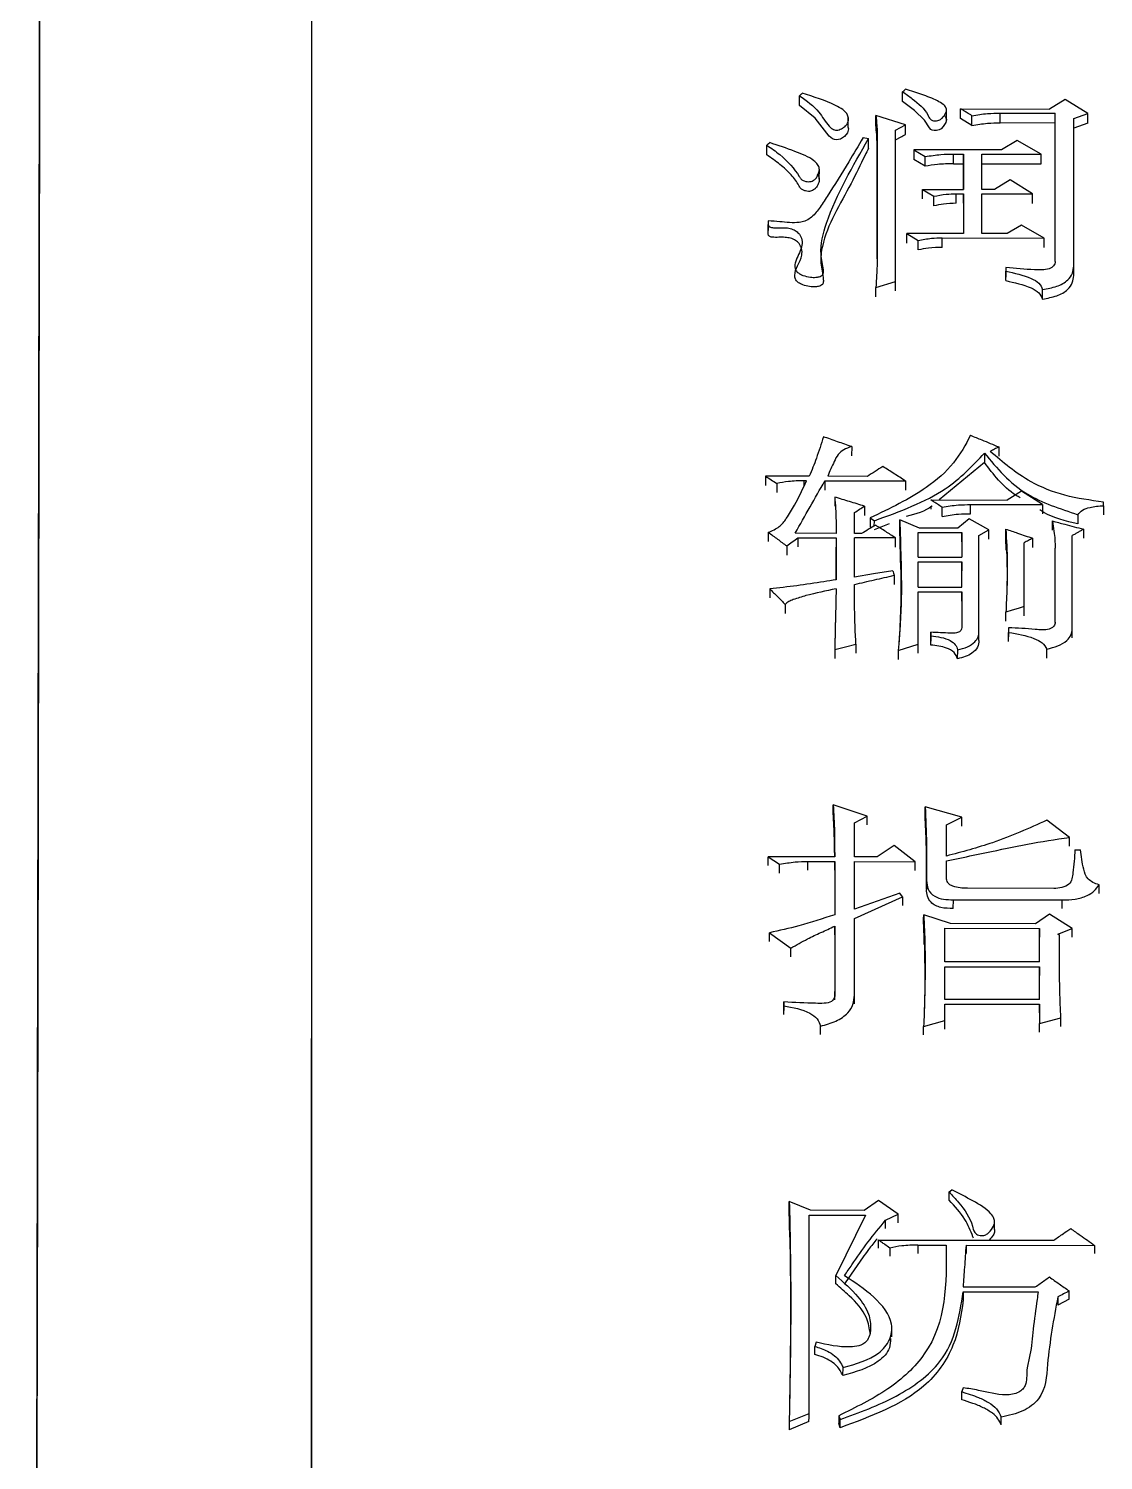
# Model space of a CAD drawing. Header units: millimetres. Extents: x 2301 to 4250, y 838 to 2217.
# Drawn here: x 2700.96 to 2709.19, y 1987.09 to 1998.05 of the extents above; entities that cross this region are included whole.
import ezdxf

# ---------------------------------------------------------------- set-up
doc = ezdxf.new("R2010")
doc.units = ezdxf.units.MM

msp = doc.modelspace()

# ---------------------------------------------------------------- linework, layer by layer
at = {"color": 7, "linetype": 'Continuous', "lineweight": 25}
for p, q in [((2707.65, 1997.494), (2707.65, 1997.569)), ((2707.985, 1997.351), (2707.986, 1997.426)), ((2708.093, 1997.363), (2708.094, 1997.438)), ((2708.094, 1997.438), (2708.775, 1997.436)), ((2708.396, 1997.405), (2708.818, 1997.404)), ((2708.396, 1997.33), (2708.396, 1997.405)), ((2708.894, 1997.508), (2708.775, 1997.436)), ((2708.818, 1996.268), (2708.818, 1997.404)), ((2708.818, 1997.329), (2708.818, 1997.404)), ((2709.067, 1997.403), (2708.894, 1997.508)), ((2708.959, 1997.364), (2709.067, 1997.403)), ((2707.233, 1997.301), (2707.234, 1997.376)), ((2707.444, 1997.312), (2707.445, 1997.387)), ((2707.672, 1997.314), (2707.445, 1997.387)), ((2707.596, 1997.275), (2707.672, 1997.314)), ((2708.18, 1997.311), (2708.093, 1997.363)), ((2708.18, 1997.311), (2708.18, 1997.385)), ((2708.818, 1997.329), (2708.396, 1997.33)), ((2708.818, 1996.268), (2708.818, 1997.329)), ((2708.959, 1996.234), (2708.959, 1997.364)), ((2709.067, 1997.329), (2708.959, 1997.29)), ((2707.347, 1997.217), (2707.39, 1997.21)), ((2707.39, 1997.136), (2707.39, 1997.21)), ((2707.455, 1997.204), (2707.455, 1996.304)), ((2707.455, 1997.129), (2707.455, 1997.204)), ((2707.596, 1996.116), (2707.596, 1997.275)), ((2708.526, 1997.195), (2708.407, 1997.123)), ((2708.71, 1997.09), (2708.526, 1997.195)), ((2706.611, 1997.085), (2706.612, 1997.159)), ((2707.455, 1996.289), (2707.455, 1997.129)), ((2707.737, 1997.124), (2707.823, 1997.072)), ((2708.407, 1997.123), (2707.737, 1997.124)), ((2707.823, 1996.998), (2707.823, 1997.072)), ((2708.039, 1997.017), (2708.04, 1997.091)), ((2708.04, 1997.091), (2708.115, 1997.091)), ((2708.115, 1997.091), (2708.115, 1996.821)), ((2708.256, 1997.091), (2708.71, 1997.09)), ((2708.256, 1996.821), (2708.256, 1997.091)), ((2707.012, 1996.9), (2707.013, 1996.975)), ((2707.823, 1996.998), (2707.736, 1997.05)), ((2708.039, 1997.017), (2708.115, 1997.017)), ((2708.115, 1996.821), (2708.115, 1997.017)), ((2708.256, 1997.016), (2708.71, 1997.016)), ((2708.472, 1996.893), (2708.353, 1996.82)), ((2708.645, 1996.787), (2708.472, 1996.893)), ((2707.801, 1996.748), (2707.802, 1996.821)), ((2707.802, 1996.821), (2707.888, 1996.768)), ((2707.802, 1996.821), (2708.115, 1996.821)), ((2708.061, 1996.788), (2708.115, 1996.788)), ((2708.061, 1996.714), (2708.061, 1996.788)), ((2708.115, 1996.788), (2708.115, 1996.483)), ((2708.353, 1996.82), (2708.256, 1996.821)), ((2708.256, 1996.788), (2708.645, 1996.787)), ((2708.256, 1996.483), (2708.256, 1996.788)), ((2706.622, 1996.579), (2706.622, 1996.552)), ((2706.622, 1996.579), (2706.622, 1996.505)), ((2706.622, 1996.479), (2706.622, 1996.552)), ((2708.559, 1996.548), (2708.451, 1996.482)), ((2708.732, 1996.448), (2708.559, 1996.548)), ((2707.682, 1996.41), (2707.683, 1996.484)), ((2707.683, 1996.484), (2707.769, 1996.43)), ((2708.115, 1996.483), (2707.683, 1996.484)), ((2707.953, 1996.45), (2708.732, 1996.448)), ((2707.953, 1996.376), (2707.953, 1996.45)), ((2708.451, 1996.482), (2708.256, 1996.483)), ((2708.44, 1996.222), (2708.44, 1996.195)), ((2708.44, 1996.222), (2708.44, 1996.149)), ((2708.44, 1996.122), (2708.44, 1996.195)), ((2708.959, 1996.161), (2708.959, 1996.234)), ((2707.445, 1996.07), (2707.596, 1996.116)), ((2707.444, 1995.997), (2707.445, 1996.07)), ((2707.261, 1994.851), (2707.26, 1994.78)), ((2708.277, 1994.73), (2707.93, 1994.443)), ((2706.601, 1994.625), (2706.6, 1994.554)), ((2706.936, 1994.624), (2706.601, 1994.625)), ((2706.687, 1994.569), (2706.687, 1994.499)), ((2706.914, 1994.59), (2706.893, 1994.59)), ((2706.893, 1994.59), (2706.893, 1994.545)), ((2707.055, 1994.589), (2707.672, 1994.588)), ((2707.38, 1994.623), (2707.077, 1994.624)), ((2707.131, 1994.465), (2707.131, 1994.395)), ((2707.866, 1994.443), (2708.45, 1994.442)), ((2708.559, 1994.511), (2708.45, 1994.442)), ((2708.721, 1994.407), (2708.559, 1994.511)), ((2707.282, 1994.187), (2707.282, 1994.347)), ((2707.866, 1994.392), (2707.866, 1994.372)), ((2707.953, 1994.317), (2707.953, 1994.387)), ((2708.169, 1994.408), (2708.721, 1994.407)), ((2708.169, 1994.337), (2708.169, 1994.408)), ((2709.186, 1994.399), (2709.186, 1994.427)), ((2709.186, 1994.399), (2709.186, 1994.328)), ((2707.401, 1994.305), (2707.434, 1994.284)), ((2707.401, 1994.305), (2707.401, 1994.235)), ((2707.433, 1994.243), (2707.434, 1994.284)), ((2707.547, 1994.261), (2707.433, 1994.214)), ((2707.78, 1994.228), (2707.628, 1994.291)), ((2707.636, 1993.91), (2707.628, 1994.22)), ((2708.072, 1994.227), (2707.78, 1994.228)), ((2708.158, 1994.297), (2708.072, 1994.227)), ((2708.31, 1994.213), (2708.158, 1994.297)), ((2708.439, 1994.149), (2708.44, 1994.22)), ((2708.796, 1994.211), (2708.797, 1994.282)), ((2706.622, 1994.195), (2706.622, 1994.125)), ((2707.142, 1994.187), (2706.828, 1994.188)), ((2706.849, 1994.153), (2707.142, 1994.153)), ((2707.142, 1994.153), (2707.141, 1993.832)), ((2707.142, 1994.153), (2707.141, 1994.082)), ((2707.336, 1994.187), (2707.282, 1994.187)), ((2707.596, 1994.152), (2707.282, 1994.152)), ((2707.282, 1993.852), (2707.282, 1994.152)), ((2707.596, 1994.082), (2707.596, 1994.152)), ((2707.769, 1994.193), (2708.104, 1994.193)), ((2707.769, 1994.005), (2707.769, 1994.193)), ((2708.104, 1994.193), (2708.104, 1994.005)), ((2708.104, 1994.123), (2708.104, 1994.193)), ((2708.234, 1994.171), (2708.31, 1994.213)), ((2708.234, 1993.436), (2708.234, 1994.171)), ((2708.443, 1994.058), (2708.439, 1994.149)), ((2708.58, 1993.626), (2708.58, 1994.115)), ((2708.948, 1993.456), (2708.948, 1994.17)), ((2706.763, 1994.091), (2706.763, 1994.021)), ((2707.141, 1993.832), (2707.141, 1994.082)), ((2707.769, 1994.005), (2708.104, 1994.005)), ((2708.818, 1993.506), (2708.818, 1994.073)), ((2708.818, 1994.003), (2708.818, 1994.073)), ((2708.818, 1993.505), (2708.818, 1994.003)), ((2707.769, 1993.97), (2708.104, 1993.97)), ((2707.769, 1993.774), (2707.769, 1993.97)), ((2708.104, 1993.774), (2708.104, 1993.97)), ((2708.104, 1993.97), (2708.104, 1993.9)), ((2707.585, 1993.866), (2707.585, 1993.796)), ((2706.633, 1993.762), (2706.633, 1993.693)), ((2707.769, 1993.774), (2708.104, 1993.774)), ((2707.769, 1993.739), (2708.104, 1993.739)), ((2707.769, 1993.338), (2707.769, 1993.739)), ((2708.104, 1993.739), (2708.104, 1993.479)), ((2708.104, 1993.669), (2708.104, 1993.739)), ((2708.439, 1993.514), (2708.44, 1993.584)), ((2708.461, 1993.464), (2708.461, 1993.429)), ((2708.461, 1993.464), (2708.461, 1993.395)), ((2708.948, 1993.387), (2708.948, 1993.456)), ((2707.866, 1993.402), (2707.866, 1993.43)), ((2707.866, 1993.43), (2707.866, 1993.361)), ((2707.866, 1993.332), (2707.866, 1993.402)), ((2708.234, 1993.367), (2708.234, 1993.436)), ((2708.461, 1993.36), (2708.461, 1993.429)), ((2707.293, 1993.339), (2707.293, 1993.27)), ((2707.617, 1993.289), (2707.769, 1993.338)), ((2708.071, 1993.226), (2708.072, 1993.295)), ((2707.379, 1992.021), (2707.119, 1992.108)), ((2708.104, 1992.013), (2707.823, 1992.093)), ((2707.282, 1991.971), (2707.379, 1992.021)), ((2707.282, 1991.71), (2707.282, 1991.971)), ((2707.985, 1991.955), (2708.104, 1992.013)), ((2707.985, 1991.716), (2707.985, 1991.955)), ((2708.926, 1991.859), (2708.753, 1991.99)), ((2708.926, 1991.792), (2708.926, 1991.859)), ((2706.622, 1991.711), (2706.708, 1991.653)), ((2707.13, 1991.711), (2706.622, 1991.711)), ((2706.622, 1991.645), (2706.622, 1991.711)), ((2707.455, 1991.71), (2707.282, 1991.71)), ((2707.585, 1991.797), (2707.455, 1991.71)), ((2707.747, 1991.673), (2707.585, 1991.797)), ((2708.969, 1991.765), (2709.012, 1991.765)), ((2706.708, 1991.586), (2706.708, 1991.653)), ((2706.924, 1991.608), (2706.925, 1991.675)), ((2706.925, 1991.675), (2707.13, 1991.674)), ((2707.13, 1991.674), (2707.13, 1991.267)), ((2707.281, 1991.31), (2707.282, 1991.674)), ((2707.282, 1991.674), (2707.747, 1991.673)), ((2707.985, 1991.549), (2707.985, 1991.68)), ((2707.833, 1991.528), (2707.833, 1991.461)), ((2709.153, 1991.43), (2709.153, 1991.496)), ((2707.628, 1991.433), (2707.281, 1991.31)), ((2707.281, 1991.237), (2707.649, 1991.404)), ((2707.649, 1991.404), (2707.628, 1991.433)), ((2708.038, 1991.315), (2708.039, 1991.382)), ((2708.039, 1991.382), (2708.872, 1991.38)), ((2708.807, 1991.468), (2708.147, 1991.469)), ((2708.871, 1991.314), (2708.872, 1991.38)), ((2708.017, 1991.199), (2707.812, 1991.265)), ((2708.774, 1991.271), (2708.666, 1991.198)), ((2708.947, 1991.161), (2708.774, 1991.271)), ((2707.13, 1991.179), (2707.13, 1990.68)), ((2707.13, 1991.113), (2707.13, 1991.179)), ((2707.281, 1990.65), (2707.281, 1991.237)), ((2707.974, 1991.163), (2708.698, 1991.161)), ((2707.974, 1990.906), (2707.974, 1991.163)), ((2708.666, 1991.198), (2708.017, 1991.199)), ((2708.698, 1990.905), (2708.698, 1991.161)), ((2708.698, 1991.161), (2708.698, 1991.095)), ((2708.839, 1991.117), (2708.947, 1991.161)), ((2706.632, 1991.129), (2706.795, 1991.011)), ((2706.632, 1991.062), (2706.632, 1991.129)), ((2708.85, 1991.11), (2708.839, 1991.117)), ((2706.794, 1990.945), (2706.795, 1991.011)), ((2708.698, 1990.905), (2707.974, 1990.906)), ((2707.974, 1990.869), (2708.698, 1990.868)), ((2707.974, 1990.619), (2707.974, 1990.869)), ((2708.698, 1990.618), (2708.698, 1990.868)), ((2708.698, 1990.868), (2708.698, 1990.802)), ((2707.13, 1990.614), (2707.13, 1990.68)), ((2707.281, 1990.584), (2707.281, 1990.65)), ((2708.698, 1990.618), (2707.974, 1990.619)), ((2706.74, 1990.57), (2706.74, 1990.599)), ((2706.74, 1990.599), (2706.74, 1990.534)), ((2706.74, 1990.504), (2706.74, 1990.57)), ((2707.974, 1990.582), (2708.698, 1990.581)), ((2707.974, 1990.457), (2707.974, 1990.582)), ((2708.698, 1990.581), (2708.698, 1990.433)), ((2707.021, 1990.349), (2707.022, 1990.414)), ((2707.811, 1990.412), (2707.974, 1990.457)), ((2707.811, 1990.347), (2707.811, 1990.412)), ((2708.698, 1990.433), (2708.861, 1990.477)), ((2708.698, 1990.368), (2708.698, 1990.433)), ((2706.945, 1989.004), (2706.783, 1989.072)), ((2707.465, 1989.079), (2707.356, 1989.003)), ((2707.616, 1988.973), (2707.465, 1989.079)), ((2708.005, 1989.145), (2708.027, 1989.161)), ((2706.786, 1988.798), (2706.783, 1989.009)), ((2706.934, 1988.966), (2707.367, 1988.966)), ((2706.934, 1987.447), (2706.934, 1988.966)), ((2707.356, 1989.003), (2706.945, 1989.004)), ((2707.367, 1988.966), (2707.14, 1988.504)), ((2707.519, 1988.927), (2707.616, 1988.973)), ((2707.518, 1988.864), (2707.519, 1988.927)), ((2708.353, 1988.918), (2708.353, 1988.926)), ((2708.353, 1988.862), (2708.353, 1988.906)), ((2707.464, 1988.776), (2708.806, 1988.774)), ((2707.551, 1988.715), (2707.551, 1988.652)), ((2707.767, 1988.738), (2707.984, 1988.737)), ((2707.767, 1988.738), (2707.767, 1988.674)), ((2708.135, 1988.737), (2709.119, 1988.735)), ((2708.135, 1988.737), (2708.135, 1988.674)), ((2707.14, 1988.441), (2707.14, 1988.504)), ((2708.113, 1988.418), (2708.665, 1988.417)), ((2708.113, 1988.38), (2708.687, 1988.379)), ((2708.113, 1988.38), (2708.113, 1988.317)), ((2708.838, 1988.341), (2708.838, 1988.278)), ((2708.924, 1988.323), (2708.838, 1988.278)), ((2708.924, 1988.323), (2708.925, 1988.386)), ((2707.567, 1988.034), (2707.567, 1988.097)), ((2706.988, 1987.993), (2706.977, 1987.962)), ((2706.977, 1987.9), (2706.977, 1987.962)), ((2707.193, 1987.739), (2707.194, 1987.801)), ((2708.113, 1987.645), (2708.102, 1987.615)), ((2706.782, 1987.386), (2706.934, 1987.447)), ((2707.161, 1987.431), (2707.172, 1987.401)), ((2706.933, 1987.386), (2706.782, 1987.324)), ((2707.171, 1987.339), (2707.161, 1987.37)), ((2707.171, 1987.339), (2707.172, 1987.401)), ((2708.405, 1987.36), (2708.405, 1987.421))]:
    msp.add_line(p, q, dxfattribs=at)
at = {"color": 7, "linetype": 'Continuous', "lineweight": 25, "flags": 128}
for points in [[(2706.86, 1997.463), (2706.86, 1997.49), (2706.86, 1997.514), (2706.86, 1997.538)], [(2707.65, 1997.569), (2707.661, 1997.578), (2707.672, 1997.588)], [(2707.232, 1997.3), (2707.235, 1997.284), (2707.229, 1997.254), (2707.206, 1997.226), (2707.174, 1997.206), (2707.159, 1997.202), (2707.145, 1997.2), (2707.128, 1997.203), (2707.113, 1997.209), (2707.089, 1997.229), (2706.98, 1997.367), (2706.86, 1997.463), (2706.86, 1997.463)], [(2707.968, 1997.388), (2707.975, 1997.381), (2707.985, 1997.357), (2707.981, 1997.334), (2707.961, 1997.302), (2707.945, 1997.285), (2707.929, 1997.276), (2707.91, 1997.271), (2707.891, 1997.271), (2707.877, 1997.274), (2707.866, 1997.28), (2707.855, 1997.292), (2707.817, 1997.351), (2707.741, 1997.426), (2707.65, 1997.494), (2707.65, 1997.494)], [(2709.067, 1997.329), (2709.067, 1997.371), (2709.067, 1997.403)], [(2707.671, 1997.24), (2707.672, 1997.282), (2707.672, 1997.314)], [(2706.612, 1997.159), (2706.622, 1997.169), (2706.633, 1997.179)], [(2707.737, 1997.124), (2707.736, 1997.083), (2707.736, 1997.05)], [(2708.115, 1997.017), (2708.115, 1997.058), (2708.115, 1997.091)], [(2708.71, 1997.016), (2708.71, 1997.057), (2708.71, 1997.09)], [(2707.888, 1996.695), (2707.888, 1996.713), (2707.888, 1996.732), (2707.888, 1996.768)], [(2708.115, 1996.714), (2708.115, 1996.755), (2708.115, 1996.788)], [(2708.645, 1996.713), (2708.645, 1996.754), (2708.645, 1996.787)], [(2707.769, 1996.357), (2707.769, 1996.375), (2707.769, 1996.394), (2707.769, 1996.43)], [(2708.732, 1996.375), (2708.732, 1996.416), (2708.732, 1996.448)], [(2707.596, 1996.044), (2707.596, 1996.084), (2707.596, 1996.116)], [(2708.721, 1995.981), (2708.721, 1996.002), (2708.721, 1996.023), (2708.721, 1996.054)], [(2708.277, 1994.801), (2708.277, 1994.776), (2708.277, 1994.73)], [(2708.386, 1994.849), (2708.385, 1994.809), (2708.385, 1994.778)], [(2707.055, 1994.589), (2707.055, 1994.55), (2707.055, 1994.519)], [(2707.672, 1994.588), (2707.671, 1994.549), (2707.671, 1994.518)], [(2707.358, 1994.395), (2707.358, 1994.356), (2707.358, 1994.325)], [(2708.721, 1994.407), (2708.721, 1994.367), (2708.721, 1994.336)], [(2708.991, 1994.33), (2708.991, 1994.295), (2708.991, 1994.26)], [(2707.628, 1994.221), (2707.628, 1994.26), (2707.628, 1994.291)], [(2706.849, 1994.153), (2706.849, 1994.114), (2706.849, 1994.083)], [(2708.31, 1994.143), (2708.31, 1994.182), (2708.31, 1994.213)], [(2708.645, 1994.15), (2708.645, 1994.11), (2708.645, 1994.08)], [(2709.035, 1994.219), (2709.034, 1994.179), (2709.034, 1994.149)], [(2707.574, 1993.901), (2707.428, 1993.877), (2707.282, 1993.852)], [(2706.752, 1993.643), (2706.752, 1993.615), (2706.752, 1993.594), (2706.752, 1993.574)], [(2708.58, 1993.626), (2708.534, 1993.612), (2708.487, 1993.598), (2708.44, 1993.584)], [(2708.58, 1993.556), (2708.58, 1993.595), (2708.58, 1993.626)], [(2707.131, 1993.297), (2707.13, 1993.258), (2707.13, 1993.228)], [(2707.131, 1993.297), (2707.212, 1993.318), (2707.293, 1993.339)], [(2707.617, 1993.289), (2707.617, 1993.25), (2707.617, 1993.22)], [(2707.769, 1993.269), (2707.769, 1993.308), (2707.769, 1993.338)], [(2708.753, 1993.232), (2708.753, 1993.251), (2708.753, 1993.271), (2708.753, 1993.301)], [(2707.119, 1992.041), (2707.119, 1992.078), (2707.119, 1992.108)], [(2707.822, 1992.025), (2707.822, 1992.063), (2707.823, 1992.093)], [(2707.379, 1991.954), (2707.379, 1991.991), (2707.379, 1992.021)], [(2708.104, 1991.945), (2708.104, 1991.983), (2708.104, 1992.013)], [(2707.13, 1991.607), (2707.13, 1991.645), (2707.13, 1991.674)], [(2707.746, 1991.606), (2707.747, 1991.644), (2707.747, 1991.673)], [(2707.649, 1991.404), (2707.649, 1991.367), (2707.649, 1991.338)], [(2707.811, 1991.199), (2707.811, 1991.236), (2707.812, 1991.265)], [(2708.947, 1991.095), (2708.947, 1991.132), (2708.947, 1991.161)], [(2708.698, 1990.515), (2708.698, 1990.552), (2708.698, 1990.581)], [(2707.973, 1990.391), (2707.973, 1990.428), (2707.974, 1990.457)], [(2708.86, 1990.412), (2708.86, 1990.448), (2708.861, 1990.477)], [(2706.783, 1989.009), (2706.783, 1989.044), (2706.783, 1989.072)], [(2708.005, 1989.082), (2708.005, 1989.104), (2708.005, 1989.125), (2708.005, 1989.145)], [(2707.616, 1988.909), (2707.616, 1988.945), (2707.616, 1988.973)], [(2707.464, 1988.776), (2707.464, 1988.741), (2707.464, 1988.713)], [(2709.119, 1988.735), (2709.119, 1988.7), (2709.119, 1988.672)], [(2708.102, 1987.553), (2708.102, 1987.578), (2708.102, 1987.596), (2708.102, 1987.615)], [(2706.933, 1987.386), (2706.934, 1987.42), (2706.934, 1987.447)], [(2707.161, 1987.431), (2707.161, 1987.406), (2707.161, 1987.388), (2707.161, 1987.37)], [(2706.782, 1987.386), (2706.782, 1987.351), (2706.782, 1987.324)]]:
    msp.add_lwpolyline(points, dxfattribs=at)
at = {"color": 7, "linetype": 'Continuous', "lineweight": 25}
for points in [[(2701.083, 2017.736), (2701.083, 2017.655), (2701.082, 2017.495), (2701.079, 2015.848), (2701.074, 2013.196), (2701.067, 2009.479), (2701.058, 2004.776), (2701.048, 1999.152), (2701.036, 1992.689), (2701.022, 1985.482), (2701.007, 1977.639), (2700.991, 1969.272), (2700.975, 1960.515), (2700.964, 1954.473), (2700.958, 1951.452)], [(2700.966, 1955.758), (2700.971, 1958.344), (2700.981, 1963.517), (2700.995, 1970.975), (2701.008, 1978.098), (2701.021, 1984.787), (2701.032, 1990.964), (2701.043, 1996.554), (2701.052, 2001.492), (2701.06, 2005.714), (2701.067, 2009.178), (2701.072, 2011.82), (2701.075, 2013.687), (2701.076, 2014.203), (2701.077, 2014.462)]]:
    msp.add_open_spline(points, degree=3, dxfattribs=at)
for points, knots in [([(2703.102, 1961.047), (2703.103, 1961.538), (2703.106, 1963.992), (2703.112, 1968.34), (2703.118, 1973.947), (2703.122, 1979.344), (2703.127, 1985.098), (2703.13, 1991.05), (2703.13, 1996.975), (2703.129, 2002.245), (2703.126, 2006.771), (2703.12, 2010.525), (2703.113, 2013.115), (2703.106, 2014.808), (2703.099, 2015.888), (2703.091, 2016.615), (2703.085, 2016.766), (2703.082, 2016.842)], [0, 0, 0, 0, 0.015692, 0.078515, 0.141334, 0.20415, 0.266967, 0.352016, 0.437317, 0.522367, 0.607418, 0.69272, 0.77777, 0.83263, 0.887489, 0.943742, 1, 1, 1, 1]), ([(2703.101, 1960.856), (2703.101, 1961.394), (2703.105, 1964.088), (2703.112, 1969.434), (2703.119, 1976.65), (2703.125, 1983.967), (2703.128, 1990.141), (2703.129, 1995.245), (2703.128, 1999.425), (2703.126, 2003.632), (2703.122, 2007.636), (2703.115, 2011.175), (2703.106, 2013.849), (2703.095, 2015.643), (2703.085, 2015.976), (2703.08, 2016.142)], [0, 0, 0, 0, 0.017379, 0.086966, 0.17585, 0.265018, 0.353899, 0.419464, 0.485029, 0.550594, 0.638845, 0.727377, 0.81563, 0.907817, 1, 1, 1, 1]), ([(2706.86, 1997.538), (2706.915, 1997.499), (2707.013, 1997.429), (2707.06, 1997.33), (2707.107, 1997.286), (2707.128, 1997.277), (2707.146, 1997.273), (2707.165, 1997.277), (2707.186, 1997.286), (2707.211, 1997.302), (2707.232, 1997.328), (2707.238, 1997.359), (2707.23, 1997.396), (2707.194, 1997.434), (2707.081, 1997.495), (2706.97, 1997.529), (2706.882, 1997.557)], [0, 0, 0, 0, 0.207528, 0.36737, 0.400833, 0.416668, 0.431352, 0.448139, 0.466692, 0.497246, 0.538462, 0.578547, 0.619957, 0.682143, 0.746847, 1, 1, 1, 1]), ([(2706.86, 1997.538), (2706.862, 1997.539), (2706.867, 1997.543), (2706.874, 1997.55), (2706.879, 1997.555), (2706.882, 1997.557)], [0, 0, 0, 0, 0.25391, 0.626955, 1, 1, 1, 1]), ([(2707.65, 1997.569), (2707.675, 1997.551), (2707.749, 1997.497), (2707.83, 1997.429), (2707.854, 1997.365), (2707.872, 1997.35), (2707.886, 1997.346), (2707.902, 1997.345), (2707.92, 1997.347), (2707.938, 1997.354), (2707.96, 1997.373), (2707.976, 1997.397), (2707.988, 1997.425), (2707.982, 1997.449), (2707.959, 1997.476), (2707.896, 1997.51), (2707.799, 1997.549), (2707.714, 1997.575), (2707.672, 1997.588)], [0, 0, 0, 0, 0.109185, 0.32916, 0.383764, 0.397994, 0.412315, 0.428913, 0.44575, 0.465117, 0.490353, 0.552219, 0.585251, 0.618677, 0.660422, 0.720609, 0.859399, 1, 1, 1, 1]), ([(2708.18, 1997.385), (2708.168, 1997.393), (2708.147, 1997.405), (2708.118, 1997.423), (2708.102, 1997.433), (2708.094, 1997.438)], [0, 0, 0, 0, 0.42836, 0.71418, 1, 1, 1, 1]), ([(2708.18, 1997.385), (2708.22, 1997.392), (2708.291, 1997.403), (2708.364, 1997.404), (2708.396, 1997.405)], [0, 0, 0, 0, 0.558835, 1, 1, 1, 1]), ([(2707.455, 1997.129), (2707.455, 1997.142), (2707.454, 1997.179), (2707.454, 1997.24), (2707.447, 1997.288), (2707.444, 1997.312)], [0, 0, 0, 0, 0.2093702, 0.6043017, 1, 1, 1, 1]), ([(2707.445, 1997.387), (2707.448, 1997.361), (2707.453, 1997.318), (2707.455, 1997.257), (2707.455, 1997.221), (2707.455, 1997.204)], [0, 0, 0, 0, 0.422632, 0.711287, 1, 1, 1, 1]), ([(2708.18, 1997.311), (2708.22, 1997.317), (2708.291, 1997.329), (2708.364, 1997.33), (2708.396, 1997.33)], [0, 0, 0, 0, 0.558823, 1, 1, 1, 1]), ([(2707.347, 1997.217), (2707.311, 1997.155), (2707.222, 1997.005), (2707.109, 1996.824), (2707.017, 1996.678), (2706.963, 1996.612), (2706.906, 1996.576), (2706.825, 1996.56), (2706.73, 1996.573), (2706.652, 1996.577), (2706.622, 1996.579)], [0, 0, 0, 0, 0.221772, 0.540826, 0.653503, 0.748944, 0.789648, 0.82255, 0.934451, 1, 1, 1, 1]), ([(2706.622, 1996.552), (2706.623, 1996.549), (2706.623, 1996.544), (2706.628, 1996.537), (2706.635, 1996.532), (2706.652, 1996.527), (2706.694, 1996.526), (2706.746, 1996.53), (2706.801, 1996.52), (2706.837, 1996.502), (2706.866, 1996.473), (2706.883, 1996.431), (2706.878, 1996.357), (2706.833, 1996.291), (2706.823, 1996.23), (2706.831, 1996.201), (2706.852, 1996.178), (2706.891, 1996.159), (2706.938, 1996.148), (2706.981, 1996.146), (2707.009, 1996.151), (2707.026, 1996.157), (2707.037, 1996.166), (2707.045, 1996.182), (2707.042, 1996.235), (2707.008, 1996.363), (2707.104, 1996.714), (2707.268, 1996.999), (2707.39, 1997.21)], [0, 0, 0, 0, 0.005261, 0.008837, 0.012422, 0.017277, 0.029828, 0.061172, 0.07877, 0.09646, 0.112862, 0.137644, 0.170618, 0.238676, 0.261666, 0.275651, 0.289759, 0.306991, 0.331345, 0.347225, 0.357105, 0.364402, 0.370592, 0.376767, 0.392658, 0.46137, 0.600196, 1, 1, 1, 1]), ([(2707.596, 1997.201), (2707.602, 1997.204), (2707.615, 1997.211), (2707.64, 1997.224), (2707.659, 1997.234), (2707.671, 1997.24)], [0, 0, 0, 0, 0.2501221, 0.5002442, 1, 1, 1, 1]), ([(2706.997, 1996.941), (2707.003, 1996.93), (2707.016, 1996.908), (2707.009, 1996.872), (2706.995, 1996.843), (2706.978, 1996.822), (2706.963, 1996.812), (2706.946, 1996.806), (2706.927, 1996.805), (2706.906, 1996.808), (2706.885, 1996.816), (2706.867, 1996.83), (2706.845, 1996.872), (2706.8, 1996.936), (2706.713, 1997.013), (2706.645, 1997.061), (2706.611, 1997.085)], [0, 0, 0, 0, 0.068046, 0.133165, 0.204974, 0.240473, 0.267588, 0.289171, 0.310682, 0.341101, 0.371791, 0.402684, 0.446749, 0.62255, 0.809753, 1, 1, 1, 1]), ([(2706.612, 1997.159), (2706.645, 1997.136), (2706.747, 1997.065), (2706.826, 1996.974), (2706.87, 1996.902), (2706.887, 1996.889), (2706.908, 1996.881), (2706.93, 1996.879), (2706.95, 1996.881), (2706.968, 1996.888), (2706.991, 1996.908), (2707.008, 1996.94), (2707.016, 1996.979), (2707.002, 1997.013), (2706.946, 1997.065), (2706.815, 1997.118), (2706.698, 1997.157), (2706.633, 1997.179)], [0, 0, 0, 0, 0.118687, 0.359196, 0.382949, 0.402077, 0.42122, 0.441112, 0.455767, 0.470497, 0.490907, 0.548406, 0.590664, 0.633125, 0.674263, 0.821878, 1, 1, 1, 1]), ([(2707.39, 1997.136), (2707.381, 1997.118), (2707.335, 1997.028), (2707.219, 1996.779), (2707.047, 1996.513), (2707.017, 1996.257), (2707.042, 1996.165), (2707.044, 1996.109), (2707.037, 1996.093), (2707.024, 1996.084), (2707.004, 1996.076), (2706.97, 1996.073), (2706.924, 1996.077), (2706.879, 1996.091), (2706.846, 1996.11), (2706.827, 1996.134), (2706.821, 1996.178), (2706.847, 1996.239), (2706.881, 1996.305), (2706.881, 1996.364), (2706.863, 1996.404), (2706.832, 1996.432), (2706.794, 1996.448), (2706.749, 1996.455), (2706.71, 1996.454), (2706.677, 1996.453), (2706.655, 1996.454), (2706.64, 1996.457), (2706.63, 1996.461), (2706.624, 1996.467), (2706.622, 1996.473), (2706.622, 1996.477), (2706.622, 1996.479)], [0, 0, 0, 0, 0.033509, 0.167495, 0.4605719, 0.5339747, 0.6074674, 0.6224404, 0.6293493, 0.6363205, 0.6441444, 0.6562154, 0.6765834, 0.6981557, 0.7126718, 0.7273453, 0.7439504, 0.7872311, 0.835835, 0.8650957, 0.8888219, 0.9065426, 0.9243424, 0.9407929, 0.9602021, 0.9704596, 0.9804259, 0.9853879, 0.989354, 0.9933512, 0.9976725, 1, 1, 1, 1]), ([(2707.823, 1997.072), (2707.863, 1997.078), (2707.934, 1997.09), (2708.007, 1997.091), (2708.04, 1997.091)], [0, 0, 0, 0, 0.558836, 1, 1, 1, 1]), ([(2708.039, 1997.017), (2707.998, 1997.016), (2707.925, 1997.015), (2707.854, 1997.003), (2707.823, 1996.998)], [0, 0, 0, 0, 0.561086, 1, 1, 1, 1]), ([(2707.888, 1996.768), (2707.92, 1996.774), (2707.976, 1996.785), (2708.035, 1996.787), (2708.061, 1996.788)], [0, 0, 0, 0, 0.558879, 1, 1, 1, 1]), ([(2708.061, 1996.714), (2708.028, 1996.713), (2707.969, 1996.71), (2707.913, 1996.699), (2707.888, 1996.695)], [0, 0, 0, 0, 0.560995, 1, 1, 1, 1]), ([(2707.769, 1996.43), (2707.803, 1996.437), (2707.863, 1996.448), (2707.925, 1996.449), (2707.953, 1996.45)], [0, 0, 0, 0, 0.558545, 1, 1, 1, 1]), ([(2707.455, 1996.304), (2707.455, 1996.281), (2707.455, 1996.234), (2707.451, 1996.156), (2707.447, 1996.101), (2707.445, 1996.07)], [0, 0, 0, 0, 0.297411, 0.594834, 1, 1, 1, 1]), ([(2707.953, 1996.376), (2707.918, 1996.376), (2707.855, 1996.374), (2707.795, 1996.362), (2707.769, 1996.357)], [0, 0, 0, 0, 0.5613224, 1, 1, 1, 1]), ([(2708.818, 1996.268), (2708.816, 1996.257), (2708.81, 1996.235), (2708.771, 1996.208), (2708.715, 1996.203), (2708.605, 1996.207), (2708.513, 1996.215), (2708.44, 1996.222)], [0, 0, 0, 0, 0.110883, 0.226049, 0.356903, 0.489202, 1, 1, 1, 1]), ([(2708.44, 1996.195), (2708.506, 1996.18), (2708.598, 1996.159), (2708.699, 1996.106), (2708.714, 1996.071), (2708.721, 1996.054)], [0, 0, 0, 0, 0.572938, 0.791384, 1, 1, 1, 1]), ([(2708.721, 1996.054), (2708.758, 1996.061), (2708.831, 1996.073), (2708.914, 1996.119), (2708.954, 1996.178), (2708.957, 1996.216), (2708.959, 1996.234)], [0, 0, 0, 0, 0.292671, 0.574804, 0.788902, 1, 1, 1, 1]), ([(2708.44, 1996.122), (2708.506, 1996.107), (2708.598, 1996.087), (2708.698, 1996.033), (2708.713, 1995.998), (2708.721, 1995.981)], [0, 0, 0, 0, 0.573095, 0.791518, 1, 1, 1, 1]), ([(2708.721, 1995.981), (2708.758, 1995.988), (2708.831, 1996.001), (2708.913, 1996.046), (2708.954, 1996.105), (2708.957, 1996.143), (2708.959, 1996.161)], [0, 0, 0, 0, 0.292833, 0.575008, 0.789028, 1, 1, 1, 1]), ([(2707.044, 1994.927), (2707.027, 1994.872), (2707.002, 1994.793), (2706.964, 1994.693), (2706.945, 1994.647), (2706.936, 1994.624)], [0, 0, 0, 0, 0.5428121, 0.7713704, 1, 1, 1, 1]), ([(2707.261, 1994.851), (2707.225, 1994.863), (2707.152, 1994.889), (2707.08, 1994.914), (2707.044, 1994.927)], [0, 0, 0, 0, 0.4999988, 1, 1, 1, 1]), ([(2708.169, 1994.938), (2708.131, 1994.866), (2708.053, 1994.719), (2707.796, 1994.494), (2707.552, 1994.377), (2707.401, 1994.305)], [0, 0, 0, 0, 0.27225, 0.551024, 1, 1, 1, 1]), ([(2708.169, 1994.938), (2708.198, 1994.926), (2708.248, 1994.906), (2708.321, 1994.876), (2708.364, 1994.858), (2708.386, 1994.849)], [0, 0, 0, 0, 0.398378, 0.699189, 1, 1, 1, 1]), ([(2707.261, 1994.851), (2707.239, 1994.844), (2707.197, 1994.831), (2707.15, 1994.789), (2707.127, 1994.737), (2707.1, 1994.681), (2707.084, 1994.643), (2707.077, 1994.624)], [0, 0, 0, 0, 0.178456, 0.349692, 0.567005, 0.783635, 1, 1, 1, 1]), ([(2707.434, 1994.284), (2707.629, 1994.355), (2707.972, 1994.48), (2708.185, 1994.704), (2708.277, 1994.801)], [0, 0, 0, 0, 0.56781, 1, 1, 1, 1]), ([(2708.277, 1994.801), (2708.372, 1994.686), (2708.545, 1994.478), (2708.853, 1994.376), (2708.991, 1994.33)], [0, 0, 0, 0, 0.551031, 1, 1, 1, 1]), ([(2708.386, 1994.849), (2708.375, 1994.843), (2708.353, 1994.832), (2708.332, 1994.82), (2708.321, 1994.814)], [0, 0, 0, 0, 0.500058, 1, 1, 1, 1]), ([(2709.186, 1994.427), (2709.086, 1994.44), (2708.889, 1994.467), (2708.577, 1994.594), (2708.417, 1994.732), (2708.321, 1994.814)], [0, 0, 0, 0, 0.287572, 0.569656, 1, 1, 1, 1]), ([(2707.499, 1994.699), (2707.479, 1994.686), (2707.439, 1994.661), (2707.399, 1994.636), (2707.38, 1994.623)], [0, 0, 0, 0, 0.499999, 1, 1, 1, 1]), ([(2707.672, 1994.588), (2707.643, 1994.607), (2707.585, 1994.644), (2707.527, 1994.681), (2707.499, 1994.699)], [0, 0, 0, 0, 0.5, 1, 1, 1, 1]), ([(2708.549, 1994.459), (2708.539, 1994.465), (2708.419, 1994.537), (2708.345, 1994.638), (2708.277, 1994.73)], [0, 0, 0, 0, 0.086135, 1, 1, 1, 1]), ([(2706.601, 1994.625), (2706.615, 1994.616), (2706.644, 1994.597), (2706.673, 1994.579), (2706.687, 1994.569)], [0, 0, 0, 0, 0.499997, 1, 1, 1, 1]), ([(2706.622, 1994.195), (2706.652, 1994.208), (2706.712, 1994.234), (2706.769, 1994.312), (2706.841, 1994.428), (2706.886, 1994.527), (2706.914, 1994.59)], [0, 0, 0, 0, 0.161067, 0.318631, 0.564031, 1, 1, 1, 1]), ([(2706.893, 1994.59), (2706.854, 1994.589), (2706.784, 1994.587), (2706.717, 1994.575), (2706.687, 1994.569)], [0, 0, 0, 0, 0.561073, 1, 1, 1, 1]), ([(2706.828, 1994.188), (2706.866, 1994.255), (2706.941, 1994.389), (2707.017, 1994.523), (2707.055, 1994.589)], [0, 0, 0, 0, 0.5, 1, 1, 1, 1]), ([(2707.131, 1994.465), (2707.133, 1994.436), (2707.137, 1994.375), (2707.141, 1994.282), (2707.141, 1994.219), (2707.142, 1994.187)], [0, 0, 0, 0, 0.317097, 0.658451, 1, 1, 1, 1]), ([(2707.358, 1994.395), (2707.32, 1994.407), (2707.244, 1994.43), (2707.169, 1994.453), (2707.131, 1994.465)], [0, 0, 0, 0, 0.499999, 1, 1, 1, 1]), ([(2707.953, 1994.387), (2707.94, 1994.395), (2707.92, 1994.408), (2707.891, 1994.427), (2707.875, 1994.437), (2707.866, 1994.443)], [0, 0, 0, 0, 0.42836, 0.714179, 1, 1, 1, 1]), ([(2707.282, 1994.347), (2707.295, 1994.355), (2707.32, 1994.371), (2707.345, 1994.387), (2707.358, 1994.395)], [0, 0, 0, 0, 0.5, 1, 1, 1, 1]), ([(2707.877, 1994.399), (2707.876, 1994.397), (2707.826, 1994.356), (2707.751, 1994.335), (2707.678, 1994.315)], [0, 0, 0, 0, 0.02957, 1, 1, 1, 1]), ([(2707.953, 1994.387), (2707.994, 1994.394), (2708.065, 1994.406), (2708.138, 1994.407), (2708.169, 1994.408)], [0, 0, 0, 0, 0.576908, 1, 1, 1, 1]), ([(2707.953, 1994.317), (2707.994, 1994.324), (2708.065, 1994.336), (2708.138, 1994.337), (2708.169, 1994.337)], [0, 0, 0, 0, 0.576908, 1, 1, 1, 1]), ([(2708.991, 1994.259), (2708.898, 1994.282), (2708.792, 1994.308), (2708.71, 1994.36), (2708.7, 1994.366)], [0, 0, 0, 0, 0.877061, 1, 1, 1, 1]), ([(2708.991, 1994.33), (2709.002, 1994.343), (2709.023, 1994.369), (2709.096, 1994.392), (2709.152, 1994.396), (2709.186, 1994.399)], [0, 0, 0, 0, 0.267691, 0.548587, 1, 1, 1, 1]), ([(2707.444, 1994.249), (2707.426, 1994.239), (2707.39, 1994.218), (2707.354, 1994.197), (2707.336, 1994.187)], [0, 0, 0, 0, 0.499999, 1, 1, 1, 1]), ([(2707.596, 1994.152), (2707.571, 1994.168), (2707.52, 1994.201), (2707.47, 1994.233), (2707.444, 1994.249)], [0, 0, 0, 0, 0.5, 1, 1, 1, 1]), ([(2707.628, 1994.291), (2707.631, 1994.192), (2707.638, 1993.995), (2707.644, 1993.661), (2707.627, 1993.425), (2707.617, 1993.289)], [0, 0, 0, 0, 0.297664, 0.595342, 1, 1, 1, 1]), ([(2708.44, 1994.22), (2708.445, 1994.135), (2708.453, 1993.987), (2708.449, 1993.775), (2708.443, 1993.647), (2708.44, 1993.584)], [0, 0, 0, 0, 0.4017473, 0.7007736, 1, 1, 1, 1]), ([(2708.44, 1994.22), (2708.47, 1994.21), (2708.519, 1994.193), (2708.588, 1994.169), (2708.626, 1994.156), (2708.645, 1994.15)], [0, 0, 0, 0, 0.4392507, 0.7196254, 1, 1, 1, 1]), ([(2708.797, 1994.282), (2708.801, 1994.256), (2708.808, 1994.208), (2708.816, 1994.138), (2708.817, 1994.095), (2708.818, 1994.073)], [0, 0, 0, 0, 0.376522, 0.687982, 1, 1, 1, 1]), ([(2708.797, 1994.282), (2708.828, 1994.273), (2708.883, 1994.259), (2708.962, 1994.238), (2709.011, 1994.225), (2709.035, 1994.219)], [0, 0, 0, 0, 0.394054, 0.697027, 1, 1, 1, 1]), ([(2706.622, 1994.195), (2706.646, 1994.178), (2706.693, 1994.143), (2706.739, 1994.108), (2706.763, 1994.091)], [0, 0, 0, 0, 0.499825, 1, 1, 1, 1]), ([(2706.763, 1994.091), (2706.777, 1994.101), (2706.806, 1994.122), (2706.835, 1994.143), (2706.849, 1994.153)], [0, 0, 0, 0, 0.499998, 1, 1, 1, 1]), ([(2708.645, 1994.15), (2708.64, 1994.147), (2708.629, 1994.141), (2708.613, 1994.133), (2708.596, 1994.124), (2708.586, 1994.118), (2708.58, 1994.115)], [0, 0, 0, 0, 0.25, 0.5, 0.75, 1, 1, 1, 1]), ([(2709.035, 1994.219), (2709.027, 1994.215), (2709.013, 1994.207), (2708.991, 1994.194), (2708.97, 1994.182), (2708.955, 1994.174), (2708.948, 1994.17)], [0, 0, 0, 0, 0.25, 0.5, 0.75, 1, 1, 1, 1]), ([(2708.445, 1994.058), (2708.445, 1994.056), (2708.446, 1994.037), (2708.45, 1993.912), (2708.449, 1993.825), (2708.448, 1993.783), (2708.448, 1993.758), (2708.447, 1993.752), (2708.447, 1993.749)], [0, 0, 0, 0, 0.06957, 0.521978, 0.747143, 0.863256, 0.920806, 1, 1, 1, 1]), ([(2707.574, 1993.901), (2707.576, 1993.895), (2707.58, 1993.883), (2707.583, 1993.872), (2707.585, 1993.866)], [0, 0, 0, 0, 0.5, 1, 1, 1, 1]), ([(2707.636, 1993.919), (2707.636, 1993.919), (2707.636, 1993.919), (2707.637, 1993.894), (2707.638, 1993.784), (2707.636, 1993.636), (2707.63, 1993.495), (2707.625, 1993.404), (2707.623, 1993.362), (2707.623, 1993.356), (2707.623, 1993.356), (2707.623, 1993.356)], [0, 0, 0, 0, 0.0008552, 0.0071833, 0.263934, 0.5142081, 0.7932253, 0.9457816, 0.9915789, 0.9985567, 1, 1, 1, 1]), ([(2707.141, 1993.832), (2707.11, 1993.827), (2707.01, 1993.811), (2706.841, 1993.784), (2706.702, 1993.77), (2706.633, 1993.762)], [0, 0, 0, 0, 0.188106, 0.593738, 1, 1, 1, 1]), ([(2707.282, 1993.796), (2707.333, 1993.808), (2707.434, 1993.831), (2707.535, 1993.854), (2707.585, 1993.866)], [0, 0, 0, 0, 0.5, 1, 1, 1, 1]), ([(2707.293, 1993.339), (2707.29, 1993.388), (2707.285, 1993.489), (2707.282, 1993.642), (2707.282, 1993.745), (2707.282, 1993.796)], [0, 0, 0, 0, 0.3213297, 0.6606185, 1, 1, 1, 1]), ([(2706.633, 1993.762), (2706.653, 1993.743), (2706.693, 1993.703), (2706.732, 1993.663), (2706.752, 1993.643)], [0, 0, 0, 0, 0.500004, 1, 1, 1, 1]), ([(2707.141, 1993.762), (2707.063, 1993.746), (2706.951, 1993.724), (2706.833, 1993.687), (2706.777, 1993.666), (2706.76, 1993.651), (2706.752, 1993.643)], [0, 0, 0, 0, 0.564923, 0.811394, 0.907313, 1, 1, 1, 1]), ([(2707.141, 1993.762), (2707.141, 1993.757), (2707.141, 1993.75), (2707.141, 1993.741), (2707.141, 1993.735), (2707.141, 1993.728), (2707.141, 1993.721), (2707.14, 1993.715), (2707.14, 1993.708), (2707.14, 1993.701), (2707.14, 1993.695), (2707.14, 1993.686), (2707.139, 1993.677), (2707.139, 1993.668), (2707.139, 1993.661), (2707.139, 1993.654), (2707.139, 1993.648), (2707.139, 1993.641), (2707.138, 1993.634), (2707.138, 1993.627), (2707.138, 1993.621), (2707.138, 1993.614), (2707.138, 1993.607), (2707.138, 1993.601), (2707.137, 1993.592), (2707.137, 1993.583), (2707.137, 1993.574), (2707.137, 1993.567), (2707.137, 1993.56), (2707.137, 1993.554), (2707.136, 1993.547), (2707.136, 1993.54), (2707.136, 1993.533), (2707.136, 1993.527), (2707.136, 1993.52), (2707.136, 1993.513), (2707.135, 1993.504), (2707.135, 1993.495), (2707.135, 1993.486), (2707.135, 1993.48), (2707.135, 1993.473), (2707.134, 1993.466), (2707.134, 1993.459), (2707.134, 1993.453), (2707.134, 1993.446), (2707.134, 1993.439), (2707.134, 1993.433), (2707.134, 1993.426), (2707.133, 1993.419), (2707.133, 1993.41), (2707.133, 1993.401), (2707.133, 1993.392), (2707.133, 1993.385), (2707.132, 1993.379), (2707.132, 1993.372), (2707.132, 1993.365), (2707.132, 1993.358), (2707.132, 1993.352), (2707.132, 1993.345), (2707.132, 1993.338), (2707.131, 1993.331), (2707.131, 1993.325), (2707.131, 1993.318), (2707.131, 1993.312), (2707.131, 1993.308), (2707.131, 1993.303), (2707.131, 1993.299), (2707.131, 1993.297)], [0, 0, 0, 0, 0.02895, 0.043426, 0.057903, 0.072379, 0.086855, 0.101332, 0.115808, 0.130284, 0.144761, 0.159237, 0.188189, 0.202666, 0.217142, 0.231618, 0.246095, 0.260571, 0.275047, 0.289524, 0.304, 0.318476, 0.332952, 0.347429, 0.361905, 0.390858, 0.405334, 0.41981, 0.434287, 0.448763, 0.463239, 0.477715, 0.492192, 0.506668, 0.521144, 0.535621, 0.550097, 0.57905, 0.593526, 0.608002, 0.622478, 0.636955, 0.651431, 0.665907, 0.680384, 0.69486, 0.709336, 0.723813, 0.738289, 0.752765, 0.781718, 0.796194, 0.81067, 0.825147, 0.839623, 0.854099, 0.868576, 0.883052, 0.897528, 0.912004, 0.926481, 0.940957, 0.955433, 0.96991, 0.977432, 0.984955, 1, 1, 1, 1]), ([(2708.104, 1993.479), (2708.104, 1993.471), (2708.103, 1993.455), (2708.088, 1993.431), (2708.052, 1993.421), (2707.978, 1993.424), (2707.915, 1993.427), (2707.866, 1993.43)], [0, 0, 0, 0, 0.111246, 0.226324, 0.352573, 0.486484, 1, 1, 1, 1]), ([(2708.818, 1993.506), (2708.816, 1993.496), (2708.812, 1993.48), (2708.793, 1993.462), (2708.747, 1993.443), (2708.63, 1993.457), (2708.528, 1993.461), (2708.461, 1993.464)], [0, 0, 0, 0, 0.1013436, 0.162893, 0.2266619, 0.4895179, 1, 1, 1, 1]), ([(2708.753, 1993.301), (2708.782, 1993.308), (2708.839, 1993.323), (2708.905, 1993.36), (2708.943, 1993.408), (2708.946, 1993.44), (2708.948, 1993.456)], [0, 0, 0, 0, 0.291495, 0.574413, 0.789056, 1, 1, 1, 1]), ([(2707.866, 1993.402), (2707.892, 1993.399), (2707.944, 1993.393), (2708.011, 1993.371), (2708.057, 1993.336), (2708.067, 1993.309), (2708.072, 1993.295)], [0, 0, 0, 0, 0.2904, 0.575151, 0.790821, 1, 1, 1, 1]), ([(2708.234, 1993.367), (2708.232, 1993.349), (2708.228, 1993.313), (2708.174, 1993.255), (2708.111, 1993.237), (2708.071, 1993.226)], [0, 0, 0, 0, 0.269955, 0.546271, 1, 1, 1, 1]), ([(2708.072, 1993.295), (2708.097, 1993.302), (2708.147, 1993.315), (2708.202, 1993.351), (2708.231, 1993.394), (2708.233, 1993.422), (2708.234, 1993.436)], [0, 0, 0, 0, 0.291879, 0.573778, 0.788361, 1, 1, 1, 1]), ([(2708.461, 1993.429), (2708.528, 1993.418), (2708.62, 1993.402), (2708.722, 1993.352), (2708.743, 1993.318), (2708.753, 1993.301)], [0, 0, 0, 0, 0.571986, 0.790496, 1, 1, 1, 1]), ([(2708.071, 1993.226), (2708.064, 1993.243), (2708.05, 1993.278), (2707.973, 1993.32), (2707.907, 1993.327), (2707.866, 1993.332)], [0, 0, 0, 0, 0.266757, 0.545382, 1, 1, 1, 1]), ([(2707.119, 1992.108), (2707.123, 1992.04), (2707.128, 1991.939), (2707.13, 1991.806), (2707.13, 1991.742), (2707.13, 1991.711)], [0, 0, 0, 0, 0.519956, 0.759969, 1, 1, 1, 1]), ([(2707.13, 1991.711), (2707.13, 1991.722), (2707.13, 1991.768), (2707.128, 1991.879), (2707.123, 1991.977), (2707.119, 1992.041)], [0, 0, 0, 0, 0.107118, 0.417145, 1, 1, 1, 1]), ([(2707.823, 1992.093), (2707.827, 1991.999), (2707.833, 1991.858), (2707.834, 1991.669), (2707.833, 1991.575), (2707.833, 1991.528)], [0, 0, 0, 0, 0.499854, 0.749917, 1, 1, 1, 1]), ([(2707.833, 1991.464), (2707.833, 1991.507), (2707.834, 1991.622), (2707.832, 1991.809), (2707.826, 1991.953), (2707.822, 1992.025)], [0, 0, 0, 0, 0.229181, 0.614514, 1, 1, 1, 1]), ([(2708.753, 1991.99), (2708.617, 1991.929), (2708.373, 1991.819), (2708.104, 1991.748), (2707.985, 1991.716)], [0, 0, 0, 0, 0.556567, 1, 1, 1, 1]), ([(2707.985, 1991.68), (2708.019, 1991.687), (2708.121, 1991.708), (2708.329, 1991.75), (2708.605, 1991.811), (2708.819, 1991.843), (2708.926, 1991.859)], [0, 0, 0, 0, 0.1091924, 0.3275772, 0.6635557, 1, 1, 1, 1]), ([(2708.969, 1991.765), (2708.965, 1991.706), (2708.959, 1991.631), (2708.948, 1991.543), (2708.928, 1991.496), (2708.869, 1991.473), (2708.828, 1991.469), (2708.807, 1991.468)], [0, 0, 0, 0, 0.489876, 0.617073, 0.74375, 0.869802, 1, 1, 1, 1]), ([(2709.153, 1991.496), (2709.137, 1991.501), (2709.105, 1991.512), (2709.054, 1991.55), (2709.026, 1991.64), (2709.018, 1991.716), (2709.012, 1991.765)], [0, 0, 0, 0, 0.127818, 0.252018, 0.508407, 1, 1, 1, 1]), ([(2706.708, 1991.653), (2706.748, 1991.66), (2706.819, 1991.673), (2706.892, 1991.674), (2706.925, 1991.675)], [0, 0, 0, 0, 0.558835, 1, 1, 1, 1]), ([(2707.833, 1991.528), (2707.835, 1991.506), (2707.838, 1991.462), (2707.886, 1991.405), (2707.963, 1991.382), (2708.013, 1991.382), (2708.039, 1991.382)], [0, 0, 0, 0, 0.26803, 0.540931, 0.767912, 1, 1, 1, 1]), ([(2708.147, 1991.469), (2708.108, 1991.47), (2708.059, 1991.472), (2708.011, 1991.496), (2707.989, 1991.517), (2707.986, 1991.537), (2707.985, 1991.549)], [0, 0, 0, 0, 0.51629, 0.64743, 0.774862, 1, 1, 1, 1]), ([(2708.872, 1991.38), (2708.905, 1991.381), (2708.97, 1991.383), (2709.057, 1991.407), (2709.12, 1991.447), (2709.142, 1991.48), (2709.153, 1991.496)], [0, 0, 0, 0, 0.288794, 0.57293, 0.789592, 1, 1, 1, 1]), ([(2708.038, 1991.315), (2708.006, 1991.315), (2707.942, 1991.315), (2707.865, 1991.354), (2707.836, 1991.409), (2707.834, 1991.444), (2707.833, 1991.461)], [0, 0, 0, 0, 0.294945, 0.576546, 0.789412, 1, 1, 1, 1]), ([(2707.13, 1991.267), (2707.039, 1991.237), (2706.877, 1991.183), (2706.707, 1991.145), (2706.632, 1991.129)], [0, 0, 0, 0, 0.5588861, 1, 1, 1, 1]), ([(2707.812, 1991.265), (2707.815, 1991.188), (2707.822, 1991.035), (2707.823, 1990.815), (2707.818, 1990.608), (2707.814, 1990.478), (2707.811, 1990.412)], [0, 0, 0, 0, 0.271868, 0.543763, 0.771867, 1, 1, 1, 1]), ([(2706.795, 1991.011), (2706.837, 1991.035), (2706.911, 1991.078), (2707.025, 1991.131), (2707.095, 1991.163), (2707.13, 1991.179)], [0, 0, 0, 0, 0.3921073, 0.6959952, 1, 1, 1, 1]), ([(2707.816, 1991.039), (2707.816, 1991.045), (2707.816, 1991.061), (2707.815, 1991.082), (2707.814, 1991.101), (2707.814, 1991.12), (2707.813, 1991.14), (2707.813, 1991.159), (2707.812, 1991.177), (2707.812, 1991.19), (2707.811, 1991.199)], [0, 0, 0, 0, 0.118785, 0.29908, 0.389228, 0.479376, 0.659671, 0.749818, 0.839966, 1, 1, 1, 1]), ([(2707.816, 1991.067), (2707.816, 1991.067), (2707.816, 1991.067), (2707.817, 1990.997), (2707.822, 1990.786), (2707.818, 1990.627), (2707.816, 1990.541)], [0, 0, 0, 0, 0.000323, 0.013701, 0.463621, 1, 1, 1, 1]), ([(2708.861, 1990.477), (2708.858, 1990.546), (2708.852, 1990.686), (2708.85, 1990.897), (2708.85, 1991.039), (2708.85, 1991.11)], [0, 0, 0, 0, 0.323372, 0.661672, 1, 1, 1, 1]), ([(2707.13, 1990.68), (2707.132, 1990.666), (2707.135, 1990.64), (2707.11, 1990.597), (2707.046, 1990.587), (2706.926, 1990.59), (2706.822, 1990.595), (2706.74, 1990.599)], [0, 0, 0, 0, 0.1113771, 0.2245295, 0.3509062, 0.4860158, 1, 1, 1, 1]), ([(2707.022, 1990.414), (2707.062, 1990.425), (2707.142, 1990.446), (2707.23, 1990.507), (2707.276, 1990.579), (2707.279, 1990.626), (2707.281, 1990.65)], [0, 0, 0, 0, 0.291847, 0.573788, 0.788346, 1, 1, 1, 1]), ([(2706.74, 1990.57), (2706.811, 1990.557), (2706.908, 1990.54), (2707.001, 1990.472), (2707.015, 1990.433), (2707.022, 1990.414)], [0, 0, 0, 0, 0.573358, 0.790473, 1, 1, 1, 1]), ([(2706.783, 1989.072), (2706.788, 1988.846), (2706.796, 1988.455), (2706.792, 1987.892), (2706.785, 1987.555), (2706.782, 1987.386)], [0, 0, 0, 0, 0.405352, 0.702648, 1, 1, 1, 1]), ([(2708.005, 1989.145), (2708.03, 1989.119), (2708.104, 1989.038), (2708.177, 1988.934), (2708.192, 1988.844), (2708.214, 1988.821), (2708.232, 1988.812), (2708.252, 1988.809), (2708.271, 1988.81), (2708.291, 1988.818), (2708.319, 1988.841), (2708.344, 1988.873), (2708.357, 1988.911), (2708.35, 1988.944), (2708.306, 1989.009), (2708.186, 1989.078), (2708.081, 1989.133), (2708.027, 1989.161)], [0, 0, 0, 0, 0.109652, 0.330684, 0.386401, 0.404635, 0.422869, 0.441529, 0.456387, 0.471248, 0.497614, 0.560435, 0.593187, 0.625963, 0.670925, 0.833231, 1, 1, 1, 1]), ([(2708.193, 1988.791), (2708.191, 1988.795), (2708.171, 1988.843), (2708.131, 1988.948), (2708.05, 1989.034), (2708.005, 1989.082)], [0, 0, 0, 0, 0.031358, 0.463939, 1, 1, 1, 1]), ([(2707.205, 1988.503), (2707.224, 1988.531), (2707.284, 1988.617), (2707.381, 1988.762), (2707.473, 1988.872), (2707.519, 1988.927)], [0, 0, 0, 0, 0.192941, 0.596107, 1, 1, 1, 1]), ([(2708.351, 1988.862), (2708.352, 1988.856), (2708.357, 1988.84), (2708.342, 1988.808), (2708.323, 1988.787), (2708.311, 1988.775)], [0, 0, 0, 0, 0.183829, 0.512312, 1, 1, 1, 1]), ([(2708.806, 1988.774), (2708.818, 1988.782), (2708.843, 1988.8), (2708.886, 1988.83), (2708.917, 1988.851), (2708.936, 1988.864)], [0, 0, 0, 0, 0.285576, 0.571153, 1, 1, 1, 1]), ([(2708.936, 1988.864), (2708.96, 1988.847), (2709.003, 1988.817), (2709.065, 1988.774), (2709.101, 1988.748), (2709.119, 1988.735)], [0, 0, 0, 0, 0.403162, 0.701581, 1, 1, 1, 1]), ([(2706.787, 1988.798), (2706.787, 1988.798), (2706.787, 1988.793), (2706.79, 1988.587), (2706.793, 1988.3), (2706.791, 1987.947), (2706.788, 1987.742), (2706.787, 1987.625), (2706.786, 1987.569), (2706.786, 1987.561), (2706.785, 1987.557)], [0, 0, 0, 0, 0.0068438, 0.0455426, 0.4704504, 0.7075787, 0.8606179, 0.945996, 0.9783303, 1, 1, 1, 1]), ([(2707.454, 1988.784), (2707.432, 1988.758), (2707.376, 1988.689), (2707.297, 1988.572), (2707.235, 1988.484), (2707.204, 1988.44)], [0, 0, 0, 0, 0.240113, 0.620036, 1, 1, 1, 1]), ([(2707.551, 1988.715), (2707.539, 1988.724), (2707.518, 1988.739), (2707.489, 1988.759), (2707.473, 1988.77), (2707.464, 1988.776)], [0, 0, 0, 0, 0.42836, 0.714179, 1, 1, 1, 1]), ([(2707.984, 1988.737), (2707.985, 1988.443), (2707.988, 1988.028), (2707.546, 1987.618), (2707.29, 1987.494), (2707.161, 1987.431)], [0, 0, 0, 0, 0.546872, 0.769893, 1, 1, 1, 1]), ([(2707.767, 1988.738), (2707.726, 1988.737), (2707.653, 1988.735), (2707.582, 1988.722), (2707.551, 1988.715)], [0, 0, 0, 0, 0.561072, 1, 1, 1, 1]), ([(2708.135, 1988.737), (2708.131, 1988.681), (2708.126, 1988.599), (2708.118, 1988.493), (2708.115, 1988.443), (2708.113, 1988.418)], [0, 0, 0, 0, 0.5322533, 0.7661263, 1, 1, 1, 1]), ([(2707.14, 1988.504), (2707.199, 1988.451), (2707.299, 1988.363), (2707.396, 1988.221), (2707.409, 1988.115), (2707.398, 1988.044), (2707.38, 1988.004), (2707.348, 1987.978), (2707.306, 1987.962), (2707.183, 1987.95), (2707.074, 1987.974), (2706.988, 1987.993)], [0, 0, 0, 0, 0.236472, 0.400892, 0.534168, 0.588802, 0.643894, 0.675813, 0.707612, 0.766357, 1, 1, 1, 1]), ([(2707.403, 1988.055), (2707.396, 1988.098), (2707.38, 1988.207), (2707.263, 1988.332), (2707.174, 1988.411), (2707.14, 1988.441)], [0, 0, 0, 0, 0.288159, 0.727905, 1, 1, 1, 1]), ([(2707.194, 1987.801), (2707.293, 1987.828), (2707.443, 1987.869), (2707.56, 1988.008), (2707.581, 1988.172), (2707.436, 1988.35), (2707.283, 1988.452), (2707.205, 1988.503)], [0, 0, 0, 0, 0.250217, 0.37779, 0.502112, 0.745933, 1, 1, 1, 1]), ([(2708.665, 1988.417), (2708.677, 1988.426), (2708.702, 1988.443), (2708.738, 1988.468), (2708.761, 1988.485), (2708.773, 1988.493)], [0, 0, 0, 0, 0.342691, 0.671345, 1, 1, 1, 1]), ([(2708.773, 1988.493), (2708.798, 1988.475), (2708.849, 1988.44), (2708.899, 1988.404), (2708.925, 1988.386)], [0, 0, 0, 0, 0.4999997, 1, 1, 1, 1]), ([(2708.113, 1988.317), (2708.097, 1988.2), (2708.065, 1987.964), (2707.785, 1987.564), (2707.407, 1987.425), (2707.171, 1987.339)], [0, 0, 0, 0, 0.271428, 0.546253, 1, 1, 1, 1]), ([(2707.172, 1987.401), (2707.318, 1987.455), (2707.607, 1987.561), (2708.035, 1987.873), (2708.084, 1988.19), (2708.113, 1988.38)], [0, 0, 0, 0, 0.291804, 0.574112, 1, 1, 1, 1]), ([(2708.687, 1988.379), (2708.684, 1988.36), (2708.673, 1988.265), (2708.647, 1988.104), (2708.636, 1987.928), (2708.6, 1987.805), (2708.6, 1987.727), (2708.593, 1987.67), (2708.571, 1987.633), (2708.537, 1987.609), (2708.492, 1987.593), (2708.385, 1987.586), (2708.261, 1987.622), (2708.152, 1987.639), (2708.113, 1987.645)], [0, 0, 0, 0, 0.051169, 0.255803, 0.43142, 0.519239, 0.589373, 0.63947, 0.668027, 0.69672, 0.732236, 0.768408, 0.917453, 1, 1, 1, 1]), ([(2708.838, 1988.341), (2708.806, 1988.172), (2708.758, 1987.916), (2708.747, 1987.59), (2708.573, 1987.456), (2708.462, 1987.433), (2708.405, 1987.421)], [0, 0, 0, 0, 0.492344, 0.747305, 0.87043, 1, 1, 1, 1]), ([(2708.925, 1988.386), (2708.91, 1988.379), (2708.881, 1988.363), (2708.852, 1988.348), (2708.838, 1988.341)], [0, 0, 0, 0, 0.5, 1, 1, 1, 1]), ([(2707.558, 1988.022), (2707.557, 1987.998), (2707.555, 1987.932), (2707.438, 1987.807), (2707.291, 1987.766), (2707.193, 1987.739)], [0, 0, 0, 0, 0.167662, 0.448607, 1, 1, 1, 1]), ([(2706.977, 1987.962), (2707.011, 1987.951), (2707.066, 1987.934), (2707.129, 1987.892), (2707.171, 1987.85), (2707.186, 1987.817), (2707.194, 1987.801)], [0, 0, 0, 0, 0.34974, 0.571287, 0.787704, 1, 1, 1, 1]), ([(2707.193, 1987.739), (2707.18, 1987.764), (2707.159, 1987.805), (2707.101, 1987.85), (2707.043, 1987.88), (2706.999, 1987.893), (2706.977, 1987.9)], [0, 0, 0, 0, 0.328646, 0.547888, 0.772054, 1, 1, 1, 1]), ([(2708.102, 1987.615), (2708.146, 1987.601), (2708.218, 1987.579), (2708.308, 1987.534), (2708.374, 1987.486), (2708.395, 1987.443), (2708.405, 1987.421)], [0, 0, 0, 0, 0.349071, 0.571765, 0.789358, 1, 1, 1, 1]), ([(2708.405, 1987.36), (2708.398, 1987.376), (2708.383, 1987.41), (2708.334, 1987.455), (2708.267, 1987.494), (2708.187, 1987.527), (2708.13, 1987.544), (2708.102, 1987.553)], [0, 0, 0, 0, 0.162317, 0.328828, 0.549463, 0.773777, 1, 1, 1, 1])]:
    msp.add_open_spline(points, degree=3, knots=knots, dxfattribs=at)

doc.saveas('drawing.dxf')
